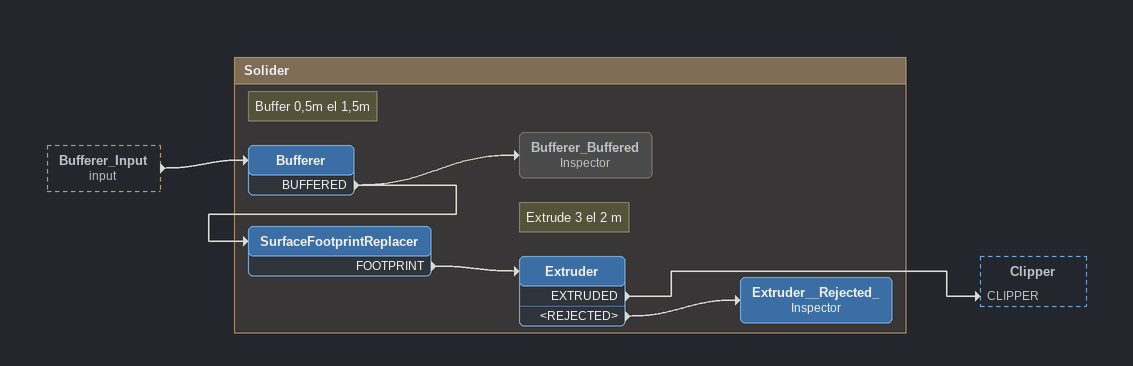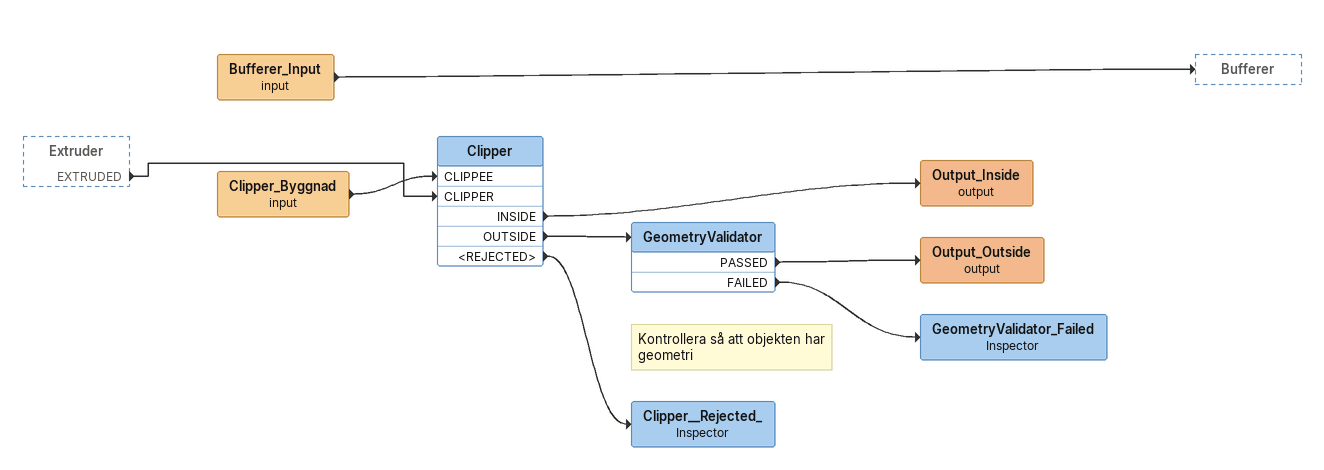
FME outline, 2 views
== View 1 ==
Bufferer_Input (input) [outside]
    -> Bufferer

Bookmark: Solider
Note: Buffer 0,5m el 1,5m
Bufferer
    BUFFERED -> SurfaceFootprintReplacer
    BUFFERED -> Bufferer_Buffered
Bufferer_Buffered: Inspector [off]
SurfaceFootprintReplacer
    FOOTPRINT -> Extruder
Note: Extrude 3 el 2 m
Extruder
    EXTRUDED -> Clipper [CLIPPER]
    <REJECTED> -> Extruder__Rejected_
Extruder__Rejected_: Inspector

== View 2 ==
Extruder [outside]
    EXTRUDED -> Clipper [CLIPPER]
Bufferer_Input (input)
    -> Bufferer
Clipper_Byggnad (input)
    -> Clipper [CLIPPEE]
Clipper
    INSIDE -> Output_Inside (output)
    OUTSIDE -> GeometryValidator
    <REJECTED> -> Clipper__Rejected_
Output_Inside (output)
Note: Kontrollera så att objekten har geometri
GeometryValidator
    PASSED -> Output_Outside (output)
    FAILED -> GeometryValidator_Failed
Output_Outside (output)
GeometryValidator_Failed: Inspector
Clipper__Rejected_: Inspector
